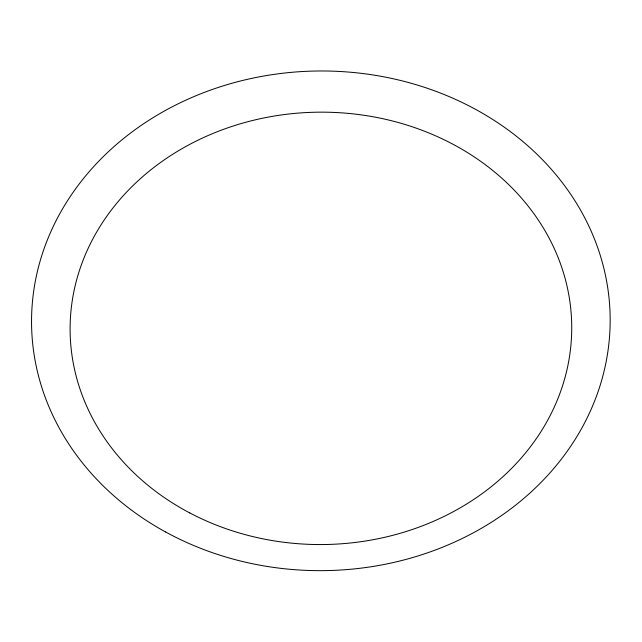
<?xml version="1.0" encoding="UTF-8"?>
<svg xmlns="http://www.w3.org/2000/svg" width="642" height="642" viewBox="0 0 642 642"><rect width="100%" height="100%" fill="white"/><g stroke="black" fill="none" stroke-linecap="round" stroke-linejoin="round"><path stroke-width="0.96" d="M165.612 531.985A289.309 249.834 -0.5 0 0 609.9 330.871A289.309 249.834 -0.5 0 0 187.063 99.598A289.309 249.834 -0.5 0 0 165.612 531.985M189.767 512.934A250.813 216.193 -0.5 0 0 571.645 333.559A250.813 216.193 -0.5 0 0 201.355 138.576A250.813 216.193 -0.5 0 0 189.767 512.934"/></g></svg>
